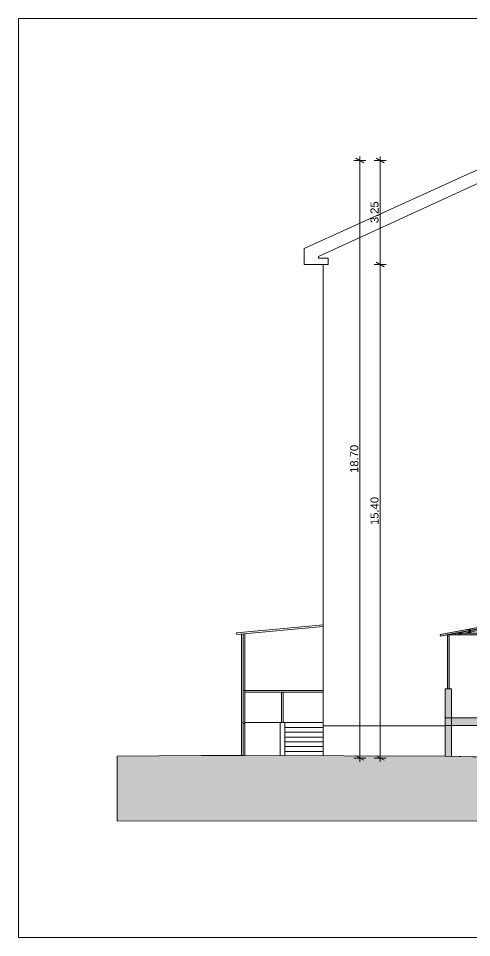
# Model space of a CAD drawing. Header units: feet. Extents: x 2814058 to 2855058, y -67651 to -38951.
# Drawn here: x 2814058 to 2828200, y -67651 to -38951 of the extents above; entities that cross this region are included whole.
import ezdxf

# ---------------------------------------------------------------- set-up
doc = ezdxf.new("R2010")
doc.units = ezdxf.units.FT
doc.header["$MEASUREMENT"] = 0
for name, color, linetype, lineweight in [('2D Drafting - General_Pen_No__1', 7, 'Continuous', 0), ('Dimensioning - General_Pen_No__1', 7, 'Continuous', 0), ('Shell - Roof_Pen_No__1', 7, 'Continuous', 0), ('Shell - Roof_Pen_No__21', 7, 'Continuous', 0)]:
    doc.layers.add(name, color=color, linetype=linetype, lineweight=lineweight)
doc.layers.add('Dimensioning - General', color=7, linetype='Continuous')
doc.layers.add('Shell - Roof_Pen_No__61', color=7, linetype='Continuous', lineweight=0, true_color=0x6a6a6a)
doc.styles.add('GENERATED_STYLE_1', font='arial.ttf')
doc.dimstyles.new('GENERATED_STYLE__1', dxfattribs={"dimtxt": 250, "dimasz": 190, "dimexe": 0.18, "dimexo": 3, "dimgap": 0.09, "dimtad": 1, "dimlfac": 0.001, "dimzin": 0, "dimdsep": 46, "dimtxsty": 'GENERATED_STYLE_1', "dimblk": 'ARROWHEAD_2', "dimblk1": 'ARROWHEAD_2', "dimblk2": 'ARROWHEAD_2', "dimcen": 0.09, "dimclrd": 7, "dimclre": 7, "dimclrt": 7, "dimadec": 0, "dimazin": 0, "dimtfac": 1, "dimtdec": 4, "dimtmove": 0, "dimatfit": 3, "dimfxl": 1, "dimtolj": 1, "dimtzin": 0, "dimarcsym": 0})

# ---------------------------------------------------------------- blocks, each defined once
blk = doc.blocks.new('*D37', base_point=(2247654, -76425))
at = {"layer": 'Dimensioning - General_Pen_No__1', "color": 7, "linetype": 'Continuous', "lineweight": 0, "transparency": 16777216}
for p, q in [((2825536, -46638), (2825161, -46638)), ((2825224, -46566), (2825474, -46710)), ((2825349, -62044), (2825349, -46638)), ((2825224, -61972), (2825474, -62116)), ((2825536, -62044), (2825161, -62044)), ((2825349, -62166), (2825349, -62044))]:
    blk.add_line(p, q, dxfattribs=at)
at = {"layer": 'Dimensioning - General_Pen_No__1', "color": 7, "lineweight": 0, "transparency": 16777216, "insert": (2825299, -54768), "char_height": 250, "attachment_point": 7, "rotation": 90, "style": 'GENERATED_STYLE_1'}
blk.add_mtext('\\A1;15.40', dxfattribs=at)
blk = doc.blocks.new('ARROWHEAD_2')
at = {"color": 0, "linetype": 'Continuous', "lineweight": 0}
for p, q in [((0, 0), (-1, 0)), ((-0.38, -0.66), (0.38, 0.66))]:
    blk.add_line(p, q, dxfattribs=at)
blk = doc.blocks.new('*D38', base_point=(2247654, -76425))
at = {"layer": 'Dimensioning - General_Pen_No__1', "color": 7, "linetype": 'Continuous', "lineweight": 0, "transparency": 16777216}
for p, q in [((2825474, -43458), (2825224, -43313)), ((2825349, -43385), (2825349, -43263)), ((2825536, -43385), (2825161, -43385)), ((2825349, -46638), (2825349, -43385)), ((2825536, -46638), (2825161, -46638)), ((2825224, -46566), (2825474, -46710))]:
    blk.add_line(p, q, dxfattribs=at)
at = {"layer": 'Dimensioning - General_Pen_No__1', "color": 7, "lineweight": 0, "transparency": 16777216, "insert": (2825299, -45344), "char_height": 250, "attachment_point": 7, "rotation": 90, "style": 'GENERATED_STYLE_1'}
blk.add_mtext('\\A1;3.25', dxfattribs=at)
blk = doc.blocks.new('*D39', base_point=(2247654, -76425))
at = {"layer": 'Dimensioning - General_Pen_No__1', "color": 7, "linetype": 'Continuous', "lineweight": 0, "transparency": 16777216}
for p, q in [((2824841, -43458), (2824591, -43313)), ((2824716, -43385), (2824716, -43263)), ((2824903, -43385), (2824528, -43385)), ((2824716, -62044), (2824716, -43385)), ((2824591, -61972), (2824841, -62116)), ((2824903, -62044), (2824528, -62044)), ((2824716, -62166), (2824716, -62044))]:
    blk.add_line(p, q, dxfattribs=at)
at = {"layer": 'Dimensioning - General_Pen_No__1', "color": 7, "lineweight": 0, "transparency": 16777216, "insert": (2824666, -53142), "char_height": 250, "attachment_point": 7, "rotation": 90, "style": 'GENERATED_STYLE_1'}
blk.add_mtext('\\A1;18.70', dxfattribs=at)

msp = doc.modelspace()

# ---------------------------------------------------------------- hatches: boundary and pattern name
at = {"layer": '2D Drafting - General_Pen_No__1', "linetype": 'Continuous', "lineweight": 0}
for points in [[(2830172.108, -57631.342), (2827222.108, -58187.946), (2827231.378, -58237.079), (2830172.108, -57682.224)], [(2830172.108, -57682.224), (2827691.879, -58150.192), (2827701.15, -58199.325), (2830172.108, -57733.106)], [(2827691.784, -58150.21), (2827426.784, -58200.21), (2830172.108, -58200.21), (2830172.108, -58150.21)], [(2827447.546, -59887.946), (2827497.546, -59887.946), (2827497.546, -58200.21), (2827452.221, -58200.21), (2827447.546, -58201.092)], [(2828111.804, -58040.427), (2828111.804, -58150.21), (2828161.804, -58150.21), (2828161.804, -58040.427)], [(2827572.108, -61992.32), (2827572.108, -59887.946), (2827372.108, -59887.946), (2827372.108, -61987.946)], [(2827372.108, -61027.627), (2835687.072, -61027.627), (2835872.108, -61027.627), (2835872.108, -60967.627), (2835872.108, -60792.627), (2827372.108, -60792.627)]]:
    msp.add_hatch(color=7, dxfattribs=at).paths.add_polyline_path(points)
h = msp.add_hatch(dxfattribs=at)
h.set_pattern_fill('EARTH', style=0, pattern_type=2)
h.set_pattern_definition([(45, (2247653.82, -76424.97), (-137.88582, 137.88582), []), (45, (2247607.86, -76379), (-275.77163, 275.77163), []), (45, (2247561.9, -76333.04), (-275.77163, 275.77163), []), (135, (2247515.937, -76287.08), (45.961939, 45.961939), [194.999993, -194.999993])])
h.paths.add_polyline_path([(2817136.061, -62025.53), (2817134.628, -64002.996), (2845657.816, -64023.673), (2845659.25, -62046.206), (2829500.193, -62034.493), (2827372.108, -61987.946), (2821072.108, -61964.35), (2819763.297, -61969.605), (2817136.093, -61981.573)])

# ---------------------------------------------------------------- linework, layer by layer
at = {"layer": '2D Drafting - General_Pen_No__1', "color": 7, "linetype": 'Continuous', "lineweight": 0, "flags": 128}
for points in [[(2830172.108, -57631.342), (2827222.108, -58187.946), (2827231.378, -58237.079), (2830172.108, -57682.224)], [(2830172.108, -57682.224), (2827691.879, -58150.192), (2827701.15, -58199.325), (2830172.108, -57733.106)], [(2827691.784, -58150.21), (2827426.784, -58200.21), (2830172.108, -58200.21), (2830172.108, -58150.21)], [(2827447.546, -59887.946), (2827497.546, -59887.946), (2827497.546, -58200.21), (2827452.221, -58200.21), (2827447.546, -58201.092)], [(2828111.804, -58040.427), (2828111.804, -58150.21), (2828161.804, -58150.21), (2828161.804, -58040.427)], [(2827572.108, -61992.32), (2827572.108, -59887.946), (2827372.108, -59887.946), (2827372.108, -61987.946)], [(2827372.108, -61027.627), (2835687.072, -61027.627), (2835872.108, -61027.627), (2835872.108, -60967.627), (2835872.108, -60792.627), (2827372.108, -60792.627)], [(2817136.061, -62025.53), (2817134.628, -64002.996), (2845657.816, -64023.673), (2845659.25, -62046.206), (2829500.193, -62034.493), (2827372.108, -61987.946), (2821072.108, -61964.35), (2819763.297, -61969.605), (2817136.093, -61981.573)]]:
    msp.add_lwpolyline(points, close=True, dxfattribs=at)
at = {"layer": 'Shell - Roof_Pen_No__1', "color": 7, "linetype": 'Continuous', "lineweight": 0}
for p, q in [((2827222.108, -58187.946), (2830172.108, -57631.342)), ((2827231.378, -58237.079), (2830172.108, -57682.224)), ((2827231.378, -58237.079), (2827222.108, -58187.946)), ((2829822.108, -58200.21), (2827422.108, -58200.21)), ((2829822.108, -58150.21), (2827691.784, -58150.21))]:
    msp.add_line(p, q, dxfattribs=at)
at = {"layer": 'Shell - Roof_Pen_No__21', "color": 7, "linetype": 'Continuous', "lineweight": 0}
for p, q in [((2814057.579, -38951.285), (2855057.579, -38951.285)), ((2814057.579, -67651.285), (2814057.579, -38951.285)), ((2827372.108, -61987.946), (2827372.108, -59887.946)), ((2827372.108, -59887.946), (2827572.108, -59887.946)), ((2827572.108, -59887.946), (2827572.108, -60792.627)), ((2830122.108, -60792.627), (2827372.108, -60792.627)), ((2829500.193, -62034.493), (2827372.108, -61987.946)), ((2814057.579, -67651.285), (2855057.579, -67651.285))]:
    msp.add_line(p, q, dxfattribs=at)
at = {"layer": 'Shell - Roof_Pen_No__61', "color": 251, "linetype": 'Continuous', "lineweight": 0, "true_color": 0x6a6a6a}
for p, q in [((2829022.108, -43385.49), (2822972.108, -46137.946)), ((2829022.108, -43817.721), (2823422.108, -46387.946)), ((2822972.108, -46637.946), (2822972.108, -46137.946)), ((2823422.108, -46437.946), (2823422.108, -46387.946)), ((2823422.108, -46437.946), (2823722.108, -46437.946)), ((2823722.108, -46637.946), (2823722.108, -46437.946)), ((2823572.108, -46637.946), (2822972.108, -46637.946)), ((2823572.108, -46637.946), (2823722.108, -46637.946)), ((2823572.108, -46637.946), (2823572.108, -61973.714)), ((2820867.498, -58138.159), (2823567.498, -57888.159)), ((2820872.108, -58187.946), (2823572.108, -57937.946)), ((2820867.498, -58138.159), (2820872.108, -58187.946)), ((2821022.108, -60937.946), (2821022.108, -58174.057)), ((2821072.108, -61964.538), (2821072.108, -58174.057)), ((2821122.108, -61964.538), (2821122.108, -58174.057)), ((2821122.108, -59937.946), (2821072.108, -59937.946)), ((2821122.108, -59937.946), (2823572.108, -59937.946)), ((2827372.108, -59887.946), (2827372.108, -61987.946)), ((2821122.108, -59987.946), (2823572.108, -59987.946)), ((2822272.761, -60937.946), (2822272.761, -59987.946)), ((2822322.761, -60937.946), (2822322.761, -59987.946)), ((2821022.108, -61964.163), (2821022.108, -60937.946)), ((2821022.108, -60937.946), (2821072.108, -60937.946)), ((2821122.108, -60964.538), (2821072.108, -60964.538)), ((2821122.108, -60937.946), (2823572.108, -60937.946)), ((2822222.108, -61968.657), (2822222.108, -60937.946)), ((2822372.108, -61969.219), (2822372.108, -60937.946)), ((2822372.108, -61087.946), (2823572.108, -61087.946)), ((2827372.108, -61037.946), (2823572.108, -61037.946)), ((2822372.108, -61237.946), (2823572.108, -61237.946)), ((2822372.108, -61387.946), (2823572.108, -61387.946)), ((2822372.108, -61537.946), (2823572.108, -61537.946)), ((2822372.108, -61687.946), (2823572.108, -61687.946)), ((2822372.108, -61837.946), (2823572.108, -61837.946))]:
    msp.add_line(p, q, dxfattribs=at)

# ---------------------------------------------------------------- dimensions: what is measured, and where the dimension line sits
at = {"layer": 'Dimensioning - General', "color": 7, "linetype": 'Continuous', "lineweight": 0}
for base, p1, p2, text, picture, middle in [((2824715.593, -43385.49), (2825853.544, -62043.751), (2834377.066, -43385.49), '18.70', '*D39', (2824540.593, -52722.048)), ((2825348.563, -46637.946), (2827471.897, -62043.751), (2828371.897, -46637.946), '15.40', '*D37', (2825173.563, -54348.276))]:
    dim = msp.add_linear_dim(base=base, p1=p1, p2=p2, angle=90, text=text, dimstyle='GENERATED_STYLE__1', dxfattribs=at)
    dim.commit()
    dim.dimension.update_dxf_attribs({"geometry": picture, "text_midpoint": middle, "dimtype": 160, "text_rotation": 90})
dim = msp.add_linear_dim(base=(2825348.563, -43385.49), p1=(2828371.897, -46637.946), p2=(2834421.897, -43385.49), angle=90, dimstyle='GENERATED_STYLE__1', dxfattribs=at)
dim.commit()
dim.dimension.update_dxf_attribs({"geometry": '*D38', "text_midpoint": (2825173.563, -45019.584), "dimtype": 160, "text_rotation": 90})

doc.saveas('drawing.dxf')
